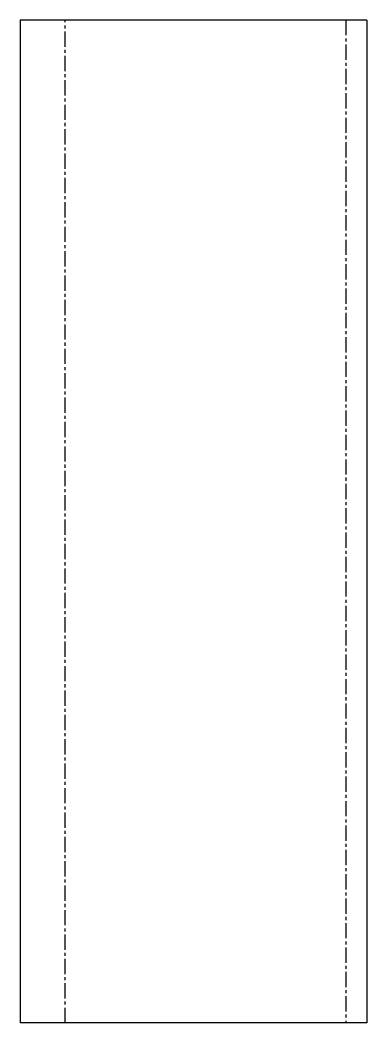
# Model space of a CAD drawing. Header units: millimetres. Extents: x -258 to 31, y 0 to 835.
import ezdxf

# ---------------------------------------------------------------- set-up
doc = ezdxf.new("R2010")
doc.units = ezdxf.units.MM
doc.linetypes.add('CENTERX2', pattern=[20.32, 12.7, -2.54, 2.54, -2.54])

msp = doc.modelspace()

# ---------------------------------------------------------------- linework, layer by layer
at = {"color": 7, "linetype": 'Continuous', "lineweight": 25}
for p, q in [((-257.69, 835), (-257.69, 0)), ((31, 835), (-257.69, 835)), ((31, 835), (31, 0)), ((31, 0), (-257.69, 0))]:
    msp.add_line(p, q, dxfattribs=at)
at = {"color": 7, "linetype": 'CENTERX2'}
for p, q in [((-220.18, 0), (-220.18, 835)), ((13.49, 835), (13.49, 0))]:
    msp.add_line(p, q, dxfattribs=at)

doc.saveas('drawing.dxf')
